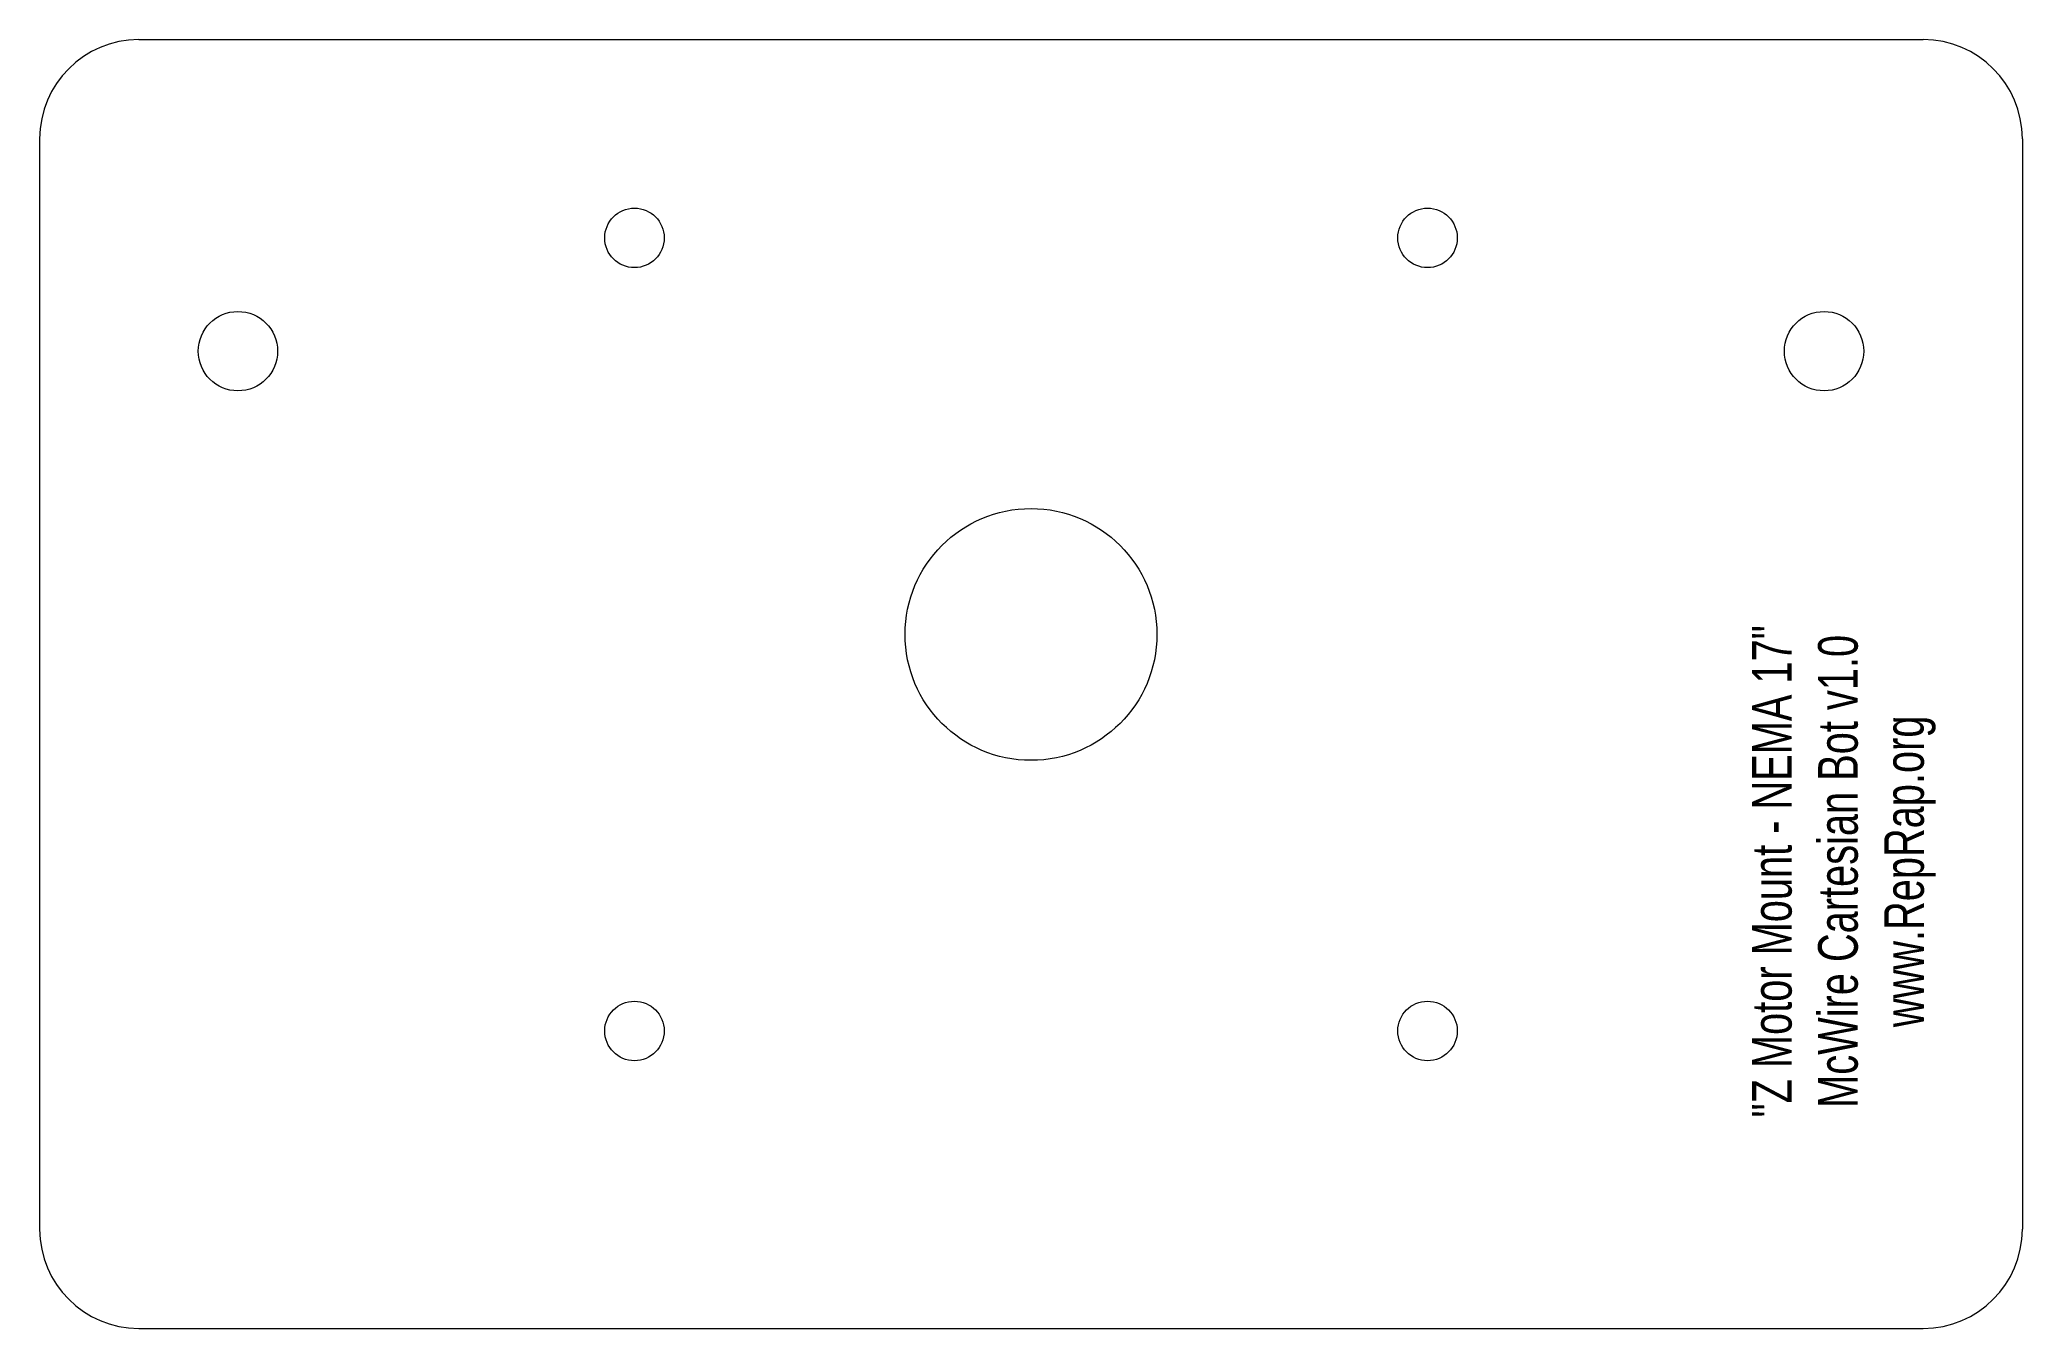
# Model space of a CAD drawing. Header units: millimetres. Extents: x 150 to 250, y 56 to 121.
import ezdxf

# ---------------------------------------------------------------- set-up
doc = ezdxf.new("R2010")
doc.units = ezdxf.units.MM
doc.layers.add('Z Motor Mount', color=1, linetype='CONTINUOUS', lineweight=0)
doc.layers.add('Z Mount Text', color=23, linetype='CONTINUOUS', lineweight=0)
doc.styles.get("Standard").update_dxf_attribs({"font": 'txt', "width": 0.75})

msp = doc.modelspace()

# ---------------------------------------------------------------- linework, layer by layer
at = {"layer": 'Z Motor Mount'}
for p, q in [((155, 120.95), (245, 120.95)), ((150, 115.95), (150, 60.95)), ((250, 115.95), (250, 60.95)), ((155, 55.95), (245, 55.95))]:
    msp.add_line(p, q, dxfattribs=at)
for centre, radius in [((180, 110.95), 1.5), ((220, 110.95), 1.5), ((160, 105.2375), 2), ((240, 105.2375), 2), ((200, 90.95), 6.35), ((180, 70.95), 1.5), ((220, 70.95), 1.5)]:
    msp.add_circle(centre, radius, dxfattribs=at)
for centre, start, end in [((155, 115.95), 90, 180), ((245, 115.95), 0, 90), ((155, 60.95), 180, 270), ((245, 60.95), 270, 0)]:
    msp.add_arc(centre, 5, start, end, dxfattribs=at)

# ---------------------------------------------------------------- texts
at = {"layer": 'Z Mount Text', "insert": (241, 79), "char_height": 2, "width": 100, "attachment_point": 5, "rotation": 90}
msp.add_mtext('"Z\\~Motor\\~Mount\\~-\\~NEMA\\~17"\\PMcWire\\~Cartesian\\~Bot\\~v1.0\\Pwww.RepRap.org', dxfattribs=at)

doc.saveas('drawing.dxf')
